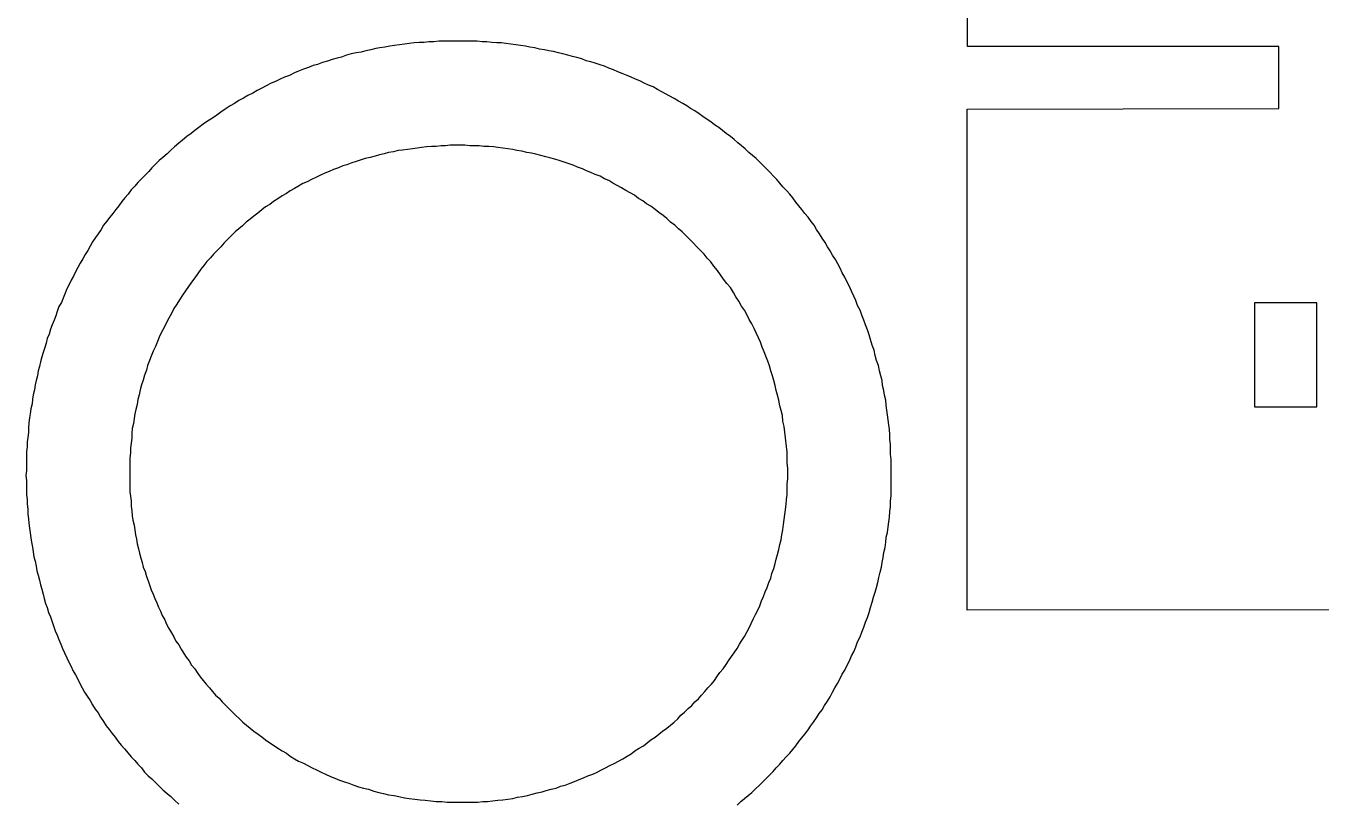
# Model space of a CAD drawing. Extents: x 11 to 591, y 39 to 419.
# Drawn here: x 170.4 to 223.3, y 262.4 to 294.2 of the extents above; entities that cross this region are included whole.
import ezdxf

# ---------------------------------------------------------------- set-up
doc = ezdxf.new("R2010")
doc.units = 0
doc.layers.get('0').update_dxf_attribs({"linetype": 'CONTINUOUS'})

msp = doc.modelspace()

# ---------------------------------------------------------------- linework, layer by layer
at = {"color": 3}
for p, q in [((208.890419, 293.305266), (208.865419, 321.755266)), ((185.465419, 293.355266), (185.265419, 293.330266)), ((185.665419, 293.380266), (185.465419, 293.355266)), ((185.865419, 293.405266), (185.665419, 293.380266)), ((186.065419, 293.430266), (185.865419, 293.405266)), ((186.265419, 293.455266), (186.065419, 293.430266)), ((186.465419, 293.480266), (186.265419, 293.455266)), ((186.665419, 293.480266), (186.465419, 293.480266)), ((186.865419, 293.505266), (186.665419, 293.480266)), ((187.065419, 293.505266), (186.865419, 293.505266)), ((187.265419, 293.530266), (187.065419, 293.505266)), ((187.465419, 293.530266), (187.265419, 293.530266)), ((187.665419, 293.530266), (187.465419, 293.530266)), ((187.865419, 293.530266), (187.665419, 293.530266)), ((188.065419, 293.530266), (187.865419, 293.530266)), ((188.240419, 293.530266), (188.065419, 293.530266)), ((188.440419, 293.530266), (188.240419, 293.530266)), ((188.640419, 293.530266), (188.440419, 293.530266)), ((188.840419, 293.530266), (188.640419, 293.530266)), ((189.040419, 293.505266), (188.840419, 293.530266)), ((189.240419, 293.505266), (189.040419, 293.505266)), ((189.440419, 293.480266), (189.240419, 293.505266)), ((189.640419, 293.455266), (189.440419, 293.480266)), ((189.840419, 293.455266), (189.640419, 293.455266)), ((190.015419, 293.430266), (189.840419, 293.455266)), ((190.215419, 293.405266), (190.015419, 293.430266)), ((190.415419, 293.380266), (190.215419, 293.405266)), ((190.615419, 293.355266), (190.415419, 293.380266)), ((190.815419, 293.330266), (190.615419, 293.355266)), ((183.115419, 292.830266), (182.915419, 292.780266)), ((183.290419, 292.880266), (183.115419, 292.830266)), ((183.490419, 292.955266), (183.290419, 292.880266)), ((183.690419, 293.005266), (183.490419, 292.955266)), ((183.890419, 293.055266), (183.690419, 293.005266)), ((184.090419, 293.080266), (183.890419, 293.055266)), ((184.290419, 293.130266), (184.090419, 293.080266)), ((184.490419, 293.180266), (184.290419, 293.130266)), ((184.690419, 293.230266), (184.490419, 293.180266)), ((184.865419, 293.255266), (184.690419, 293.230266)), ((185.065419, 293.280266), (184.865419, 293.255266)), ((185.265419, 293.330266), (185.065419, 293.280266)), ((190.990419, 293.280266), (190.815419, 293.330266)), ((191.190419, 293.255266), (190.990419, 293.280266)), ((191.390419, 293.205266), (191.190419, 293.255266)), ((191.590419, 293.180266), (191.390419, 293.205266)), ((191.765419, 293.130266), (191.590419, 293.180266)), ((191.965419, 293.105266), (191.765419, 293.130266)), ((192.165419, 293.055266), (191.965419, 293.105266)), ((192.340419, 293.005266), (192.165419, 293.055266)), ((192.540419, 292.955266), (192.340419, 293.005266)), ((192.740419, 292.905266), (192.540419, 292.955266)), ((192.915419, 292.855266), (192.740419, 292.905266)), ((193.115419, 292.805266), (192.915419, 292.855266)), ((221.615419, 293.305266), (208.890419, 293.305266)), ((221.615419, 290.780266), (221.615419, 293.305266)), ((181.540419, 292.305266), (181.365419, 292.230266)), ((181.740419, 292.380266), (181.540419, 292.305266)), ((181.940419, 292.455266), (181.740419, 292.380266)), ((182.140419, 292.530266), (181.940419, 292.455266)), ((182.315419, 292.580266), (182.140419, 292.530266)), ((182.515419, 292.655266), (182.315419, 292.580266)), ((182.715419, 292.705266), (182.515419, 292.655266)), ((182.915419, 292.780266), (182.715419, 292.705266)), ((193.290419, 292.730266), (193.115419, 292.805266)), ((193.490419, 292.680266), (193.290419, 292.730266)), ((193.665419, 292.630266), (193.490419, 292.680266)), ((193.865419, 292.555266), (193.665419, 292.630266)), ((194.040419, 292.505266), (193.865419, 292.555266)), ((194.215419, 292.430266), (194.040419, 292.505266)), ((194.415419, 292.355266), (194.215419, 292.430266)), ((194.590419, 292.280266), (194.415419, 292.355266)), ((180.415419, 291.805266), (180.215419, 291.705266)), ((180.590419, 291.880266), (180.415419, 291.805266)), ((180.790419, 291.980266), (180.590419, 291.880266)), ((180.965419, 292.055266), (180.790419, 291.980266)), ((181.165419, 292.130266), (180.965419, 292.055266)), ((181.365419, 292.230266), (181.165419, 292.130266)), ((194.765419, 292.205266), (194.590419, 292.280266)), ((194.965419, 292.130266), (194.765419, 292.205266)), ((195.140419, 292.055266), (194.965419, 292.130266)), ((195.315419, 291.980266), (195.140419, 292.055266)), ((195.490419, 291.905266), (195.315419, 291.980266)), ((195.665419, 291.805266), (195.490419, 291.905266)), ((195.840419, 291.730266), (195.665419, 291.805266)), ((179.465419, 291.305266), (179.290419, 291.205266)), ((179.665419, 291.405266), (179.465419, 291.305266)), ((179.840419, 291.505266), (179.665419, 291.405266)), ((180.040419, 291.605266), (179.840419, 291.505266)), ((180.215419, 291.705266), (180.040419, 291.605266)), ((196.040419, 291.655266), (195.840419, 291.730266)), ((196.215419, 291.555266), (196.040419, 291.655266)), ((196.390419, 291.455266), (196.215419, 291.555266)), ((196.540419, 291.380266), (196.390419, 291.455266)), ((196.715419, 291.280266), (196.540419, 291.380266)), ((196.890419, 291.180266), (196.715419, 291.280266)), ((178.540419, 290.755266), (178.365419, 290.630266)), ((178.740419, 290.880266), (178.540419, 290.755266)), ((178.915419, 290.980266), (178.740419, 290.880266)), ((179.090419, 291.105266), (178.915419, 290.980266)), ((179.290419, 291.205266), (179.090419, 291.105266)), ((197.065419, 291.080266), (196.890419, 291.180266)), ((197.240419, 290.980266), (197.065419, 291.080266)), ((197.415419, 290.880266), (197.240419, 290.980266)), ((197.565419, 290.780266), (197.415419, 290.880266)), ((197.740419, 290.680266), (197.565419, 290.780266)), ((208.865419, 270.280266), (208.865419, 290.755266)), ((208.865419, 290.755266), (208.890419, 290.755266)), ((208.890419, 290.755266), (221.615419, 290.780266)), ((177.815419, 290.255266), (177.640419, 290.130266)), ((178.015419, 290.380266), (177.815419, 290.255266)), ((178.190419, 290.505266), (178.015419, 290.380266)), ((178.365419, 290.630266), (178.190419, 290.505266)), ((197.915419, 290.555266), (197.740419, 290.680266)), ((198.065419, 290.455266), (197.915419, 290.555266)), ((198.240419, 290.330266), (198.065419, 290.455266)), ((198.390419, 290.230266), (198.240419, 290.330266)), ((198.540419, 290.105266), (198.390419, 290.230266)), ((177.140419, 289.755266), (176.965419, 289.630266)), ((177.290419, 289.880266), (177.140419, 289.755266)), ((177.465419, 290.005266), (177.290419, 289.880266)), ((177.640419, 290.130266), (177.465419, 290.005266)), ((198.715419, 290.005266), (198.540419, 290.105266)), ((198.865419, 289.880266), (198.715419, 290.005266)), ((199.015419, 289.755266), (198.865419, 289.880266)), ((199.190419, 289.630266), (199.015419, 289.755266)), ((176.465419, 289.205266), (176.315419, 289.080266)), ((176.640419, 289.355266), (176.465419, 289.205266)), ((176.790419, 289.480266), (176.640419, 289.355266)), ((176.965419, 289.630266), (176.790419, 289.480266)), ((199.340419, 289.505266), (199.190419, 289.630266)), ((199.490419, 289.380266), (199.340419, 289.505266)), ((199.640419, 289.255266), (199.490419, 289.380266)), ((199.790419, 289.130266), (199.640419, 289.255266)), ((199.940419, 288.980266), (199.790419, 289.130266)), ((175.840419, 288.655266), (175.690419, 288.505266)), ((175.990419, 288.780266), (175.840419, 288.655266)), ((176.165419, 288.930266), (175.990419, 288.780266)), ((176.315419, 289.080266), (176.165419, 288.930266)), ((200.090419, 288.855266), (199.940419, 288.980266)), ((200.240419, 288.730266), (200.090419, 288.855266)), ((200.390419, 288.580266), (200.240419, 288.730266)), ((200.515419, 288.455266), (200.390419, 288.580266)), ((175.265419, 288.055266), (175.115419, 287.905266)), ((175.415419, 288.205266), (175.265419, 288.055266)), ((175.540419, 288.355266), (175.415419, 288.205266)), ((175.690419, 288.505266), (175.540419, 288.355266)), ((200.665419, 288.305266), (200.515419, 288.455266)), ((200.815419, 288.155266), (200.665419, 288.305266)), ((200.940419, 288.030266), (200.815419, 288.155266)), ((174.840419, 287.605266), (174.690419, 287.455266)), ((174.965419, 287.755266), (174.840419, 287.605266)), ((175.115419, 287.905266), (174.965419, 287.755266)), ((201.090419, 287.880266), (200.940419, 288.030266)), ((201.215419, 287.730266), (201.090419, 287.880266)), ((201.340419, 287.580266), (201.215419, 287.730266)), ((201.490419, 287.430266), (201.340419, 287.580266)), ((174.440419, 287.130266), (174.315419, 286.980266)), ((174.565419, 287.280266), (174.440419, 287.130266)), ((174.690419, 287.455266), (174.565419, 287.280266)), ((201.615419, 287.280266), (201.490419, 287.430266)), ((201.740419, 287.130266), (201.615419, 287.280266)), ((201.865419, 286.955266), (201.740419, 287.130266)), ((173.940419, 286.480266), (173.815419, 286.330266)), ((174.065419, 286.655266), (173.940419, 286.480266)), ((174.190419, 286.805266), (174.065419, 286.655266)), ((174.315419, 286.980266), (174.190419, 286.805266)), ((201.990419, 286.805266), (201.865419, 286.955266)), ((202.115419, 286.655266), (201.990419, 286.805266)), ((202.240419, 286.480266), (202.115419, 286.655266)), ((202.365419, 286.330266), (202.240419, 286.480266)), ((173.565419, 286.005266), (173.465419, 285.830266)), ((173.690419, 286.155266), (173.565419, 286.005266)), ((173.815419, 286.330266), (173.690419, 286.155266)), ((202.490419, 286.155266), (202.365419, 286.330266)), ((202.615419, 286.005266), (202.490419, 286.155266)), ((202.715419, 285.830266), (202.615419, 286.005266)), ((173.240419, 285.505266), (173.115419, 285.330266)), ((173.340419, 285.655266), (173.240419, 285.505266)), ((173.465419, 285.830266), (173.340419, 285.655266)), ((202.840419, 285.655266), (202.715419, 285.830266)), ((202.940419, 285.480266), (202.840419, 285.655266)), ((203.065419, 285.305266), (202.940419, 285.480266)), ((172.915419, 284.980266), (172.815419, 284.805266)), ((173.015419, 285.155266), (172.915419, 284.980266)), ((173.115419, 285.330266), (173.015419, 285.155266)), ((203.165419, 285.130266), (203.065419, 285.305266)), ((203.265419, 284.955266), (203.165419, 285.130266)), ((203.365419, 284.780266), (203.265419, 284.955266)), ((172.615419, 284.455266), (172.515419, 284.280266)), ((172.715419, 284.630266), (172.615419, 284.455266)), ((172.815419, 284.805266), (172.715419, 284.630266)), ((203.490419, 284.605266), (203.365419, 284.780266)), ((203.590419, 284.430266), (203.490419, 284.605266)), ((203.690419, 284.230266), (203.590419, 284.430266)), ((172.340419, 283.930266), (172.240419, 283.755266)), ((172.415419, 284.105266), (172.340419, 283.930266)), ((172.515419, 284.280266), (172.415419, 284.105266)), ((203.765419, 284.055266), (203.690419, 284.230266)), ((203.865419, 283.880266), (203.765419, 284.055266)), ((203.965419, 283.680266), (203.865419, 283.880266)), ((172.065419, 283.405266), (171.990419, 283.230266)), ((172.165419, 283.580266), (172.065419, 283.405266)), ((172.240419, 283.755266), (172.165419, 283.580266)), ((204.065419, 283.505266), (203.965419, 283.680266)), ((204.140419, 283.305266), (204.065419, 283.505266)), ((204.240419, 283.105266), (204.140419, 283.305266)), ((171.840419, 282.855266), (171.740419, 282.680266)), ((171.915419, 283.030266), (171.840419, 282.855266)), ((171.990419, 283.230266), (171.915419, 283.030266)), ((204.315419, 282.930266), (204.240419, 283.105266)), ((204.390419, 282.730266), (204.315419, 282.930266)), ((171.615419, 282.305266), (171.540419, 282.130266)), ((171.665419, 282.480266), (171.615419, 282.305266)), ((171.740419, 282.680266), (171.665419, 282.480266)), ((204.490419, 282.530266), (204.390419, 282.730266)), ((204.565419, 282.330266), (204.490419, 282.530266)), ((204.640419, 282.130266), (204.565419, 282.330266)), ((171.390419, 281.755266), (171.340419, 281.555266)), ((171.465419, 281.930266), (171.390419, 281.755266)), ((171.540419, 282.130266), (171.465419, 281.930266)), ((204.715419, 281.930266), (204.640419, 282.130266)), ((204.790419, 281.730266), (204.715419, 281.930266)), ((204.865419, 281.530266), (204.790419, 281.730266)), ((171.215419, 281.180266), (171.165419, 281.005266)), ((171.265419, 281.380266), (171.215419, 281.180266)), ((171.340419, 281.555266), (171.265419, 281.380266)), ((204.915419, 281.330266), (204.865419, 281.530266)), ((204.990419, 281.105266), (204.915419, 281.330266)), ((171.090419, 280.805266), (171.040419, 280.630266)), ((171.165419, 281.005266), (171.090419, 280.805266)), ((205.065419, 280.905266), (204.990419, 281.105266)), ((205.115419, 280.680266), (205.065419, 280.905266)), ((205.165419, 280.480266), (205.115419, 280.680266)), ((170.940419, 280.230266), (170.890419, 280.055266)), ((170.990419, 280.430266), (170.940419, 280.230266)), ((171.040419, 280.630266), (170.990419, 280.430266)), ((205.240419, 280.280266), (205.165419, 280.480266)), ((205.290419, 280.055266), (205.240419, 280.280266)), ((170.815419, 279.655266), (170.765419, 279.480266)), ((170.865419, 279.855266), (170.815419, 279.655266)), ((170.890419, 280.055266), (170.865419, 279.855266)), ((205.340419, 279.855266), (205.290419, 280.055266)), ((205.390419, 279.655266), (205.340419, 279.855266)), ((205.415419, 279.455266), (205.390419, 279.655266)), ((170.690419, 279.080266), (170.665419, 278.905266)), ((170.740419, 279.280266), (170.690419, 279.080266)), ((170.765419, 279.480266), (170.740419, 279.280266)), ((205.465419, 279.255266), (205.415419, 279.455266)), ((205.490419, 279.055266), (205.465419, 279.255266)), ((205.540419, 278.855266), (205.490419, 279.055266)), ((170.640419, 278.705266), (170.590419, 278.505266)), ((170.665419, 278.905266), (170.640419, 278.705266)), ((205.565419, 278.655266), (205.540419, 278.855266)), ((205.590419, 278.455266), (205.565419, 278.655266)), ((170.540419, 278.130266), (170.515419, 277.930266)), ((170.565419, 278.305266), (170.540419, 278.130266)), ((170.590419, 278.505266), (170.565419, 278.305266)), ((205.615419, 278.255266), (205.590419, 278.455266)), ((205.640419, 278.055266), (205.615419, 278.255266)), ((205.665419, 277.855266), (205.640419, 278.055266)), ((170.490419, 277.530266), (170.465419, 277.330266)), ((170.515419, 277.930266), (170.490419, 277.730266)), ((170.490419, 277.730266), (170.490419, 277.530266)), ((205.690419, 277.655266), (205.665419, 277.855266)), ((205.715419, 277.455266), (205.690419, 277.655266)), ((170.440419, 276.955266), (170.415419, 276.755266)), ((170.465419, 277.330266), (170.440419, 277.155266)), ((170.440419, 277.155266), (170.440419, 276.955266)), ((205.715419, 277.255266), (205.715419, 277.455266)), ((205.740419, 277.055266), (205.715419, 277.255266)), ((205.740419, 276.855266), (205.740419, 277.055266)), ((170.415419, 276.755266), (170.415419, 276.555266)), ((170.415419, 276.555266), (170.415419, 276.355266)), ((205.740419, 276.655266), (205.740419, 276.855266)), ((205.765419, 276.430266), (205.740419, 276.655266)), ((205.765419, 276.230266), (205.765419, 276.430266)), ((170.415419, 275.980266), (170.390419, 275.780266)), ((170.415419, 276.355266), (170.415419, 276.155266)), ((170.415419, 276.155266), (170.415419, 275.980266)), ((205.765419, 276.030266), (205.765419, 276.230266)), ((205.765419, 275.805266), (205.765419, 276.030266)), ((170.390419, 275.780266), (170.415419, 275.580266)), ((170.415419, 275.580266), (170.415419, 275.380266)), ((170.415419, 275.380266), (170.415419, 275.180266)), ((205.765419, 275.605266), (205.765419, 275.805266)), ((205.765419, 275.380266), (205.765419, 275.605266)), ((205.765419, 275.155266), (205.765419, 275.380266)), ((170.415419, 275.180266), (170.415419, 275.005266)), ((170.415419, 275.005266), (170.440419, 274.805266)), ((205.740419, 274.730266), (205.765419, 274.955266)), ((205.765419, 274.955266), (205.765419, 275.155266)), ((170.440419, 274.805266), (170.440419, 274.605266)), ((170.440419, 274.605266), (170.465419, 274.405266)), ((170.465419, 274.405266), (170.465419, 274.205266)), ((205.690419, 274.080266), (205.715419, 274.305266)), ((205.715419, 274.305266), (205.740419, 274.505266)), ((205.740419, 274.505266), (205.740419, 274.730266)), ((170.465419, 274.205266), (170.490419, 274.005266)), ((170.490419, 274.005266), (170.515419, 273.830266)), ((170.515419, 273.830266), (170.540419, 273.630266)), ((205.640419, 273.680266), (205.665419, 273.880266)), ((205.665419, 273.880266), (205.690419, 274.080266)), ((170.540419, 273.630266), (170.565419, 273.430266)), ((170.565419, 273.430266), (170.590419, 273.230266)), ((170.590419, 273.230266), (170.615419, 273.055266)), ((205.540419, 273.055266), (205.565419, 273.255266)), ((205.565419, 273.255266), (205.615419, 273.455266)), ((205.615419, 273.455266), (205.640419, 273.680266)), ((170.615419, 273.055266), (170.665419, 272.855266)), ((170.665419, 272.855266), (170.690419, 272.655266)), ((205.465419, 272.630266), (205.515419, 272.830266)), ((205.515419, 272.830266), (205.540419, 273.055266)), ((170.690419, 272.655266), (170.715419, 272.455266)), ((170.715419, 272.455266), (170.765419, 272.280266)), ((170.765419, 272.280266), (170.815419, 272.080266)), ((205.365419, 272.030266), (205.390419, 272.230266)), ((205.390419, 272.230266), (205.440419, 272.430266)), ((205.440419, 272.430266), (205.465419, 272.630266)), ((170.815419, 272.080266), (170.840419, 271.880266)), ((170.840419, 271.880266), (170.890419, 271.705266)), ((170.890419, 271.705266), (170.940419, 271.505266)), ((205.265419, 271.605266), (205.315419, 271.830266)), ((205.315419, 271.830266), (205.365419, 272.030266)), ((170.940419, 271.505266), (170.990419, 271.305266)), ((170.990419, 271.305266), (171.040419, 271.130266)), ((171.040419, 271.130266), (171.090419, 270.930266)), ((205.115419, 271.005266), (205.165419, 271.205266)), ((205.165419, 271.205266), (205.215419, 271.405266)), ((205.215419, 271.405266), (205.265419, 271.605266)), ((171.090419, 270.930266), (171.140419, 270.755266)), ((171.140419, 270.755266), (171.190419, 270.555266)), ((204.915419, 270.380266), (204.990419, 270.605266)), ((204.990419, 270.605266), (205.040419, 270.805266)), ((205.040419, 270.805266), (205.115419, 271.005266)), ((171.190419, 270.555266), (171.265419, 270.380266)), ((171.265419, 270.380266), (171.315419, 270.180266)), ((171.315419, 270.180266), (171.390419, 270.005266)), ((204.790419, 269.980266), (204.865419, 270.180266)), ((204.865419, 270.180266), (204.915419, 270.380266)), ((262.415419, 270.305266), (208.865419, 270.280266)), ((171.390419, 270.005266), (171.465419, 269.805266)), ((171.465419, 269.805266), (171.515419, 269.630266)), ((171.515419, 269.630266), (171.590419, 269.430266)), ((204.565419, 269.380266), (204.640419, 269.580266)), ((204.640419, 269.580266), (204.715419, 269.780266)), ((204.715419, 269.780266), (204.790419, 269.980266)), ((171.590419, 269.430266), (171.665419, 269.255266)), ((171.665419, 269.255266), (171.740419, 269.080266)), ((171.740419, 269.080266), (171.815419, 268.880266)), ((204.390419, 268.980266), (204.490419, 269.180266)), ((204.490419, 269.180266), (204.565419, 269.380266)), ((171.815419, 268.880266), (171.890419, 268.705266)), ((171.890419, 268.705266), (171.965419, 268.530266)), ((171.965419, 268.530266), (172.065419, 268.330266)), ((204.140419, 268.405266), (204.240419, 268.580266)), ((204.240419, 268.580266), (204.315419, 268.780266)), ((204.315419, 268.780266), (204.390419, 268.980266)), ((172.065419, 268.330266), (172.140419, 268.155266)), ((172.140419, 268.155266), (172.240419, 267.980266)), ((172.240419, 267.980266), (172.315419, 267.805266)), ((203.865419, 267.830266), (203.965419, 268.030266)), ((203.965419, 268.030266), (204.065419, 268.205266)), ((204.065419, 268.205266), (204.140419, 268.405266)), ((172.315419, 267.805266), (172.415419, 267.630266)), ((172.415419, 267.630266), (172.515419, 267.455266)), ((172.515419, 267.455266), (172.590419, 267.280266)), ((203.565419, 267.280266), (203.665419, 267.455266)), ((203.665419, 267.455266), (203.765419, 267.655266)), ((203.765419, 267.655266), (203.865419, 267.830266)), ((172.590419, 267.280266), (172.690419, 267.105266)), ((172.690419, 267.105266), (172.790419, 266.930266)), ((172.790419, 266.930266), (172.890419, 266.755266)), ((203.265419, 266.730266), (203.365419, 266.930266)), ((203.365419, 266.930266), (203.465419, 267.105266)), ((203.465419, 267.105266), (203.565419, 267.280266)), ((172.890419, 266.755266), (173.015419, 266.580266)), ((173.015419, 266.580266), (173.115419, 266.405266)), ((173.115419, 266.405266), (173.215419, 266.230266)), ((202.940419, 266.205266), (203.040419, 266.380266)), ((203.040419, 266.380266), (203.165419, 266.555266)), ((203.165419, 266.555266), (203.265419, 266.730266)), ((173.215419, 266.230266), (173.340419, 266.080266)), ((173.340419, 266.080266), (173.440419, 265.905266)), ((173.440419, 265.905266), (173.565419, 265.730266)), ((202.590419, 265.705266), (202.715419, 265.880266)), ((202.715419, 265.880266), (202.815419, 266.055266)), ((202.815419, 266.055266), (202.940419, 266.205266)), ((173.565419, 265.730266), (173.665419, 265.555266)), ((173.665419, 265.555266), (173.790419, 265.405266)), ((173.790419, 265.405266), (173.915419, 265.230266)), ((202.240419, 265.205266), (202.365419, 265.380266)), ((202.365419, 265.380266), (202.465419, 265.530266)), ((202.465419, 265.530266), (202.590419, 265.705266)), ((173.915419, 265.230266), (174.040419, 265.080266)), ((174.040419, 265.080266), (174.165419, 264.905266)), ((174.165419, 264.905266), (174.290419, 264.755266)), ((174.290419, 264.755266), (174.415419, 264.605266)), ((201.865419, 264.730266), (201.990419, 264.905266)), ((201.990419, 264.905266), (202.115419, 265.055266)), ((202.115419, 265.055266), (202.240419, 265.205266)), ((174.415419, 264.605266), (174.565419, 264.430266)), ((174.565419, 264.430266), (174.690419, 264.280266)), ((174.690419, 264.280266), (174.840419, 264.130266)), ((201.340419, 264.130266), (201.465419, 264.280266)), ((201.465419, 264.280266), (201.615419, 264.430266)), ((201.615419, 264.430266), (201.740419, 264.580266)), ((201.740419, 264.580266), (201.865419, 264.730266)), ((174.840419, 264.130266), (174.965419, 263.980266)), ((174.965419, 263.980266), (175.115419, 263.830266)), ((175.115419, 263.830266), (175.240419, 263.655266)), ((200.940419, 263.680266), (201.065419, 263.830266)), ((201.065419, 263.830266), (201.215419, 263.980266)), ((201.215419, 263.980266), (201.340419, 264.130266)), ((175.240419, 263.655266), (175.390419, 263.505266)), ((175.390419, 263.505266), (175.540419, 263.380266)), ((175.540419, 263.380266), (175.690419, 263.230266)), ((175.690419, 263.230266), (175.840419, 263.080266)), ((200.365419, 263.105266), (200.515419, 263.255266)), ((200.515419, 263.255266), (200.640419, 263.380266)), ((200.640419, 263.380266), (200.790419, 263.530266)), ((200.790419, 263.530266), (200.940419, 263.680266)), ((175.840419, 263.080266), (175.990419, 262.930266)), ((175.990419, 262.930266), (176.165419, 262.780266)), ((176.165419, 262.780266), (176.315419, 262.655266)), ((176.315419, 262.655266), (176.465419, 262.505266)), ((199.765419, 262.580266), (199.915419, 262.705266)), ((199.915419, 262.705266), (200.065419, 262.830266)), ((200.065419, 262.830266), (200.215419, 262.980266)), ((200.215419, 262.980266), (200.365419, 263.105266)), ((176.465419, 262.505266), (176.640419, 262.355266)), ((199.465419, 262.305266), (199.615419, 262.455266)), ((199.615419, 262.455266), (199.765419, 262.580266))]:
    msp.add_line(p, q, dxfattribs=at)
at = {"color": 7}
for p, q in [((186.190419, 289.130266), (185.990419, 289.105266)), ((186.390419, 289.155266), (186.190419, 289.130266)), ((186.565419, 289.180266), (186.390419, 289.155266)), ((186.765419, 289.205266), (186.565419, 289.180266)), ((186.965419, 289.230266), (186.765419, 289.205266)), ((187.165419, 289.230266), (186.965419, 289.230266)), ((187.365419, 289.255266), (187.165419, 289.230266)), ((187.540419, 289.255266), (187.365419, 289.255266)), ((187.740419, 289.280266), (187.540419, 289.255266)), ((187.940419, 289.280266), (187.740419, 289.280266)), ((188.140419, 289.280266), (187.940419, 289.280266)), ((188.340419, 289.280266), (188.140419, 289.280266)), ((188.540419, 289.255266), (188.340419, 289.280266)), ((188.715419, 289.255266), (188.540419, 289.255266)), ((188.915419, 289.255266), (188.715419, 289.255266)), ((189.115419, 289.230266), (188.915419, 289.255266)), ((189.315419, 289.230266), (189.115419, 289.230266)), ((189.515419, 289.205266), (189.315419, 289.230266)), ((189.690419, 289.180266), (189.515419, 289.205266)), ((189.890419, 289.155266), (189.690419, 289.180266)), ((190.090419, 289.130266), (189.890419, 289.155266)), ((190.290419, 289.105266), (190.090419, 289.130266)), ((183.890419, 288.605266), (183.715419, 288.555266)), ((184.090419, 288.680266), (183.890419, 288.605266)), ((184.265419, 288.730266), (184.090419, 288.680266)), ((184.465419, 288.780266), (184.265419, 288.730266)), ((184.665419, 288.830266), (184.465419, 288.780266)), ((184.840419, 288.880266), (184.665419, 288.830266)), ((185.040419, 288.930266), (184.840419, 288.880266)), ((185.215419, 288.980266), (185.040419, 288.930266)), ((185.415419, 289.005266), (185.215419, 288.980266)), ((185.615419, 289.055266), (185.415419, 289.005266)), ((185.790419, 289.080266), (185.615419, 289.055266)), ((185.990419, 289.105266), (185.790419, 289.080266)), ((190.465419, 289.055266), (190.290419, 289.105266)), ((190.665419, 289.030266), (190.465419, 289.055266)), ((190.865419, 288.980266), (190.665419, 289.030266)), ((191.065419, 288.955266), (190.865419, 288.980266)), ((191.240419, 288.905266), (191.065419, 288.955266)), ((191.440419, 288.855266), (191.240419, 288.905266)), ((191.640419, 288.805266), (191.440419, 288.855266)), ((191.815419, 288.755266), (191.640419, 288.805266)), ((192.015419, 288.705266), (191.815419, 288.755266)), ((192.190419, 288.655266), (192.015419, 288.705266)), ((192.390419, 288.580266), (192.190419, 288.655266)), ((192.565419, 288.530266), (192.390419, 288.580266)), ((182.440419, 288.055266), (182.240419, 287.955266)), ((182.615419, 288.130266), (182.440419, 288.055266)), ((182.790419, 288.205266), (182.615419, 288.130266)), ((182.965419, 288.280266), (182.790419, 288.205266)), ((183.165419, 288.355266), (182.965419, 288.280266)), ((183.340419, 288.430266), (183.165419, 288.355266)), ((183.515419, 288.480266), (183.340419, 288.430266)), ((183.715419, 288.555266), (183.515419, 288.480266)), ((192.765419, 288.455266), (192.565419, 288.530266)), ((192.940419, 288.380266), (192.765419, 288.455266)), ((193.140419, 288.305266), (192.940419, 288.380266)), ((193.315419, 288.230266), (193.140419, 288.305266)), ((193.490419, 288.155266), (193.315419, 288.230266)), ((193.665419, 288.080266), (193.490419, 288.155266)), ((193.865419, 288.005266), (193.665419, 288.080266)), ((181.540419, 287.605266), (181.365419, 287.505266)), ((181.715419, 287.705266), (181.540419, 287.605266)), ((181.890419, 287.780266), (181.715419, 287.705266)), ((182.065419, 287.880266), (181.890419, 287.780266)), ((182.240419, 287.955266), (182.065419, 287.880266)), ((194.040419, 287.905266), (193.865419, 288.005266)), ((194.215419, 287.830266), (194.040419, 287.905266)), ((194.390419, 287.730266), (194.215419, 287.830266)), ((194.565419, 287.630266), (194.390419, 287.730266)), ((194.740419, 287.530266), (194.565419, 287.630266)), ((194.915419, 287.430266), (194.740419, 287.530266)), ((180.690419, 287.080266), (180.515419, 286.980266)), ((180.865419, 287.205266), (180.690419, 287.080266)), ((181.040419, 287.305266), (180.865419, 287.205266)), ((181.190419, 287.405266), (181.040419, 287.305266)), ((181.365419, 287.505266), (181.190419, 287.405266)), ((195.090419, 287.330266), (194.915419, 287.430266)), ((195.265419, 287.230266), (195.090419, 287.330266)), ((195.440419, 287.105266), (195.265419, 287.230266)), ((195.615419, 287.005266), (195.440419, 287.105266)), ((195.765419, 286.880266), (195.615419, 287.005266)), ((179.865419, 286.505266), (179.715419, 286.380266)), ((180.040419, 286.630266), (179.865419, 286.505266)), ((180.190419, 286.755266), (180.040419, 286.630266)), ((180.365419, 286.855266), (180.190419, 286.755266)), ((180.515419, 286.980266), (180.365419, 286.855266)), ((195.940419, 286.780266), (195.765419, 286.880266)), ((196.115419, 286.655266), (195.940419, 286.780266)), ((196.265419, 286.530266), (196.115419, 286.655266)), ((196.440419, 286.405266), (196.265419, 286.530266)), ((179.240419, 285.980266), (179.090419, 285.855266)), ((179.390419, 286.130266), (179.240419, 285.980266)), ((179.565419, 286.255266), (179.390419, 286.130266)), ((179.715419, 286.380266), (179.565419, 286.255266)), ((196.590419, 286.280266), (196.440419, 286.405266)), ((196.740419, 286.130266), (196.590419, 286.280266)), ((196.915419, 286.005266), (196.740419, 286.130266)), ((197.065419, 285.855266), (196.915419, 286.005266)), ((178.640419, 285.430266), (178.490419, 285.280266)), ((178.790419, 285.580266), (178.640419, 285.430266)), ((178.940419, 285.730266), (178.790419, 285.580266)), ((179.090419, 285.855266), (178.940419, 285.730266)), ((197.215419, 285.730266), (197.065419, 285.855266)), ((197.365419, 285.580266), (197.215419, 285.730266)), ((197.515419, 285.430266), (197.365419, 285.580266)), ((197.665419, 285.280266), (197.515419, 285.430266)), ((178.215419, 284.980266), (178.065419, 284.830266)), ((178.365419, 285.130266), (178.215419, 284.980266)), ((178.490419, 285.280266), (178.365419, 285.130266)), ((197.815419, 285.130266), (197.665419, 285.280266)), ((197.965419, 284.980266), (197.815419, 285.130266)), ((198.115419, 284.830266), (197.965419, 284.980266)), ((177.665419, 284.355266), (177.540419, 284.205266)), ((177.790419, 284.530266), (177.665419, 284.355266)), ((177.940419, 284.680266), (177.790419, 284.530266)), ((178.065419, 284.830266), (177.940419, 284.680266)), ((198.240419, 284.655266), (198.115419, 284.830266)), ((198.390419, 284.505266), (198.240419, 284.655266)), ((198.515419, 284.330266), (198.390419, 284.505266)), ((177.290419, 283.855266), (177.165419, 283.680266)), ((177.415419, 284.030266), (177.290419, 283.855266)), ((177.540419, 284.205266), (177.415419, 284.030266)), ((198.665419, 284.155266), (198.515419, 284.330266)), ((198.790419, 283.980266), (198.665419, 284.155266)), ((198.915419, 283.805266), (198.790419, 283.980266)), ((176.915419, 283.330266), (176.790419, 283.155266)), ((177.040419, 283.505266), (176.915419, 283.330266)), ((177.165419, 283.680266), (177.040419, 283.505266)), ((199.040419, 283.630266), (198.915419, 283.805266)), ((199.190419, 283.455266), (199.040419, 283.630266)), ((199.315419, 283.255266), (199.190419, 283.455266)), ((176.565419, 282.780266), (176.440419, 282.605266)), ((176.665419, 282.955266), (176.565419, 282.780266)), ((176.790419, 283.155266), (176.665419, 282.955266)), ((199.415419, 283.080266), (199.315419, 283.255266)), ((199.540419, 282.905266), (199.415419, 283.080266)), ((199.640419, 282.705266), (199.540419, 282.905266)), ((223.165419, 282.830266), (220.615419, 282.830266)), ((220.615419, 282.830266), (220.615419, 278.580266)), ((223.165419, 278.580266), (223.165419, 282.830266)), ((176.340419, 282.405266), (176.240419, 282.205266)), ((176.440419, 282.605266), (176.340419, 282.405266)), ((199.765419, 282.530266), (199.640419, 282.705266)), ((199.865419, 282.355266), (199.765419, 282.530266)), ((199.965419, 282.155266), (199.865419, 282.355266)), ((176.040419, 281.830266), (175.940419, 281.630266)), ((176.140419, 282.030266), (176.040419, 281.830266)), ((176.240419, 282.205266), (176.140419, 282.030266)), ((200.065419, 281.980266), (199.965419, 282.155266)), ((200.165419, 281.780266), (200.065419, 281.980266)), ((200.240419, 281.605266), (200.165419, 281.780266)), ((175.765419, 281.255266), (175.690419, 281.055266)), ((175.840419, 281.430266), (175.765419, 281.255266)), ((175.940419, 281.630266), (175.840419, 281.430266)), ((200.340419, 281.405266), (200.240419, 281.605266)), ((200.415419, 281.230266), (200.340419, 281.405266)), ((200.490419, 281.030266), (200.415419, 281.230266)), ((175.515419, 280.655266), (175.440419, 280.480266)), ((175.590419, 280.855266), (175.515419, 280.655266)), ((175.690419, 281.055266), (175.590419, 280.855266)), ((200.565419, 280.830266), (200.490419, 281.030266)), ((200.640419, 280.655266), (200.565419, 280.830266)), ((200.715419, 280.455266), (200.640419, 280.655266)), ((175.365419, 280.280266), (175.315419, 280.080266)), ((175.440419, 280.480266), (175.365419, 280.280266)), ((200.790419, 280.255266), (200.715419, 280.455266)), ((200.840419, 280.055266), (200.790419, 280.255266)), ((175.190419, 279.680266), (175.115419, 279.480266)), ((175.240419, 279.880266), (175.190419, 279.680266)), ((175.315419, 280.080266), (175.240419, 279.880266)), ((200.915419, 279.855266), (200.840419, 280.055266)), ((200.965419, 279.655266), (200.915419, 279.855266)), ((201.015419, 279.455266), (200.965419, 279.655266)), ((175.015419, 279.080266), (174.965419, 278.880266)), ((175.065419, 279.280266), (175.015419, 279.080266)), ((175.115419, 279.480266), (175.065419, 279.280266)), ((201.065419, 279.255266), (201.015419, 279.455266)), ((201.115419, 279.055266), (201.065419, 279.255266)), ((201.165419, 278.855266), (201.115419, 279.055266)), ((174.940419, 278.680266), (174.890419, 278.480266)), ((174.965419, 278.880266), (174.940419, 278.680266)), ((201.215419, 278.630266), (201.165419, 278.855266)), ((201.265419, 278.430266), (201.215419, 278.630266)), ((220.615419, 278.580266), (223.165419, 278.580266)), ((174.815419, 278.105266), (174.790419, 277.905266)), ((174.840419, 278.305266), (174.815419, 278.105266)), ((174.890419, 278.480266), (174.840419, 278.305266)), ((201.315419, 278.230266), (201.265419, 278.430266)), ((201.340419, 278.005266), (201.315419, 278.230266)), ((201.390419, 277.780266), (201.340419, 278.005266)), ((174.740419, 277.705266), (174.715419, 277.505266)), ((174.715419, 277.505266), (174.715419, 277.305266)), ((174.790419, 277.905266), (174.740419, 277.705266)), ((201.415419, 277.555266), (201.390419, 277.780266)), ((201.515419, 276.730266), (201.415419, 277.555266)), ((174.690419, 277.105266), (174.665419, 276.905266)), ((174.715419, 277.305266), (174.690419, 277.105266)), ((174.665419, 276.705266), (174.640419, 276.505266)), ((174.640419, 276.505266), (174.640419, 276.305266)), ((174.665419, 276.905266), (174.665419, 276.705266)), ((201.515419, 276.505266), (201.515419, 276.730266)), ((201.515419, 276.280266), (201.515419, 276.505266)), ((174.640419, 276.305266), (174.640419, 276.105266)), ((174.640419, 276.105266), (174.640419, 275.905266)), ((174.640419, 275.905266), (174.640419, 275.705266)), ((201.540419, 276.080266), (201.515419, 276.280266)), ((201.540419, 275.855266), (201.540419, 276.080266)), ((174.640419, 275.705266), (174.640419, 275.505266)), ((174.640419, 275.505266), (174.640419, 275.305266)), ((201.515419, 275.430266), (201.540419, 275.655266)), ((201.515419, 275.230266), (201.515419, 275.430266)), ((201.540419, 275.655266), (201.540419, 275.855266)), ((174.640419, 275.305266), (174.640419, 275.105266)), ((174.640419, 275.105266), (174.665419, 274.930266)), ((174.665419, 274.930266), (174.690419, 274.730266)), ((201.490419, 274.805266), (201.515419, 275.005266)), ((201.515419, 275.005266), (201.515419, 275.230266)), ((174.690419, 274.730266), (174.690419, 274.530266)), ((174.690419, 274.530266), (174.715419, 274.330266)), ((174.715419, 274.330266), (174.740419, 274.130266)), ((201.415419, 274.180266), (201.440419, 274.380266)), ((201.440419, 274.380266), (201.465419, 274.605266)), ((201.465419, 274.605266), (201.490419, 274.805266)), ((174.740419, 274.130266), (174.765419, 273.955266)), ((174.765419, 273.955266), (174.815419, 273.755266)), ((174.815419, 273.755266), (174.840419, 273.555266)), ((201.340419, 273.555266), (201.365419, 273.780266)), ((201.365419, 273.780266), (201.390419, 273.980266)), ((201.390419, 273.980266), (201.415419, 274.180266)), ((174.840419, 273.555266), (174.865419, 273.355266)), ((174.865419, 273.355266), (174.915419, 273.180266)), ((201.265419, 273.155266), (201.290419, 273.355266)), ((201.290419, 273.355266), (201.340419, 273.555266)), ((174.915419, 273.180266), (174.940419, 272.980266)), ((174.940419, 272.980266), (174.990419, 272.780266)), ((174.990419, 272.780266), (175.040419, 272.605266)), ((201.115419, 272.555266), (201.165419, 272.755266)), ((201.165419, 272.755266), (201.215419, 272.955266)), ((201.215419, 272.955266), (201.265419, 273.155266)), ((175.040419, 272.605266), (175.090419, 272.405266)), ((175.090419, 272.405266), (175.140419, 272.230266)), ((175.140419, 272.230266), (175.190419, 272.030266)), ((200.965419, 271.980266), (201.015419, 272.180266)), ((201.015419, 272.180266), (201.065419, 272.355266)), ((201.065419, 272.355266), (201.115419, 272.555266)), ((175.190419, 272.030266), (175.265419, 271.855266)), ((175.265419, 271.855266), (175.315419, 271.655266)), ((175.315419, 271.655266), (175.390419, 271.480266)), ((200.840419, 271.580266), (200.890419, 271.780266)), ((200.890419, 271.780266), (200.965419, 271.980266)), ((175.390419, 271.480266), (175.440419, 271.305266)), ((175.440419, 271.305266), (175.515419, 271.105266)), ((175.515419, 271.105266), (175.590419, 270.930266)), ((200.615419, 271.030266), (200.690419, 271.205266)), ((200.690419, 271.205266), (200.765419, 271.405266)), ((200.765419, 271.405266), (200.840419, 271.580266)), ((175.590419, 270.930266), (175.665419, 270.755266)), ((175.665419, 270.755266), (175.740419, 270.580266)), ((175.740419, 270.580266), (175.815419, 270.405266)), ((200.390419, 270.455266), (200.465419, 270.655266)), ((200.465419, 270.655266), (200.540419, 270.830266)), ((200.540419, 270.830266), (200.615419, 271.030266)), ((175.815419, 270.405266), (175.890419, 270.230266)), ((175.890419, 270.230266), (175.965419, 270.055266)), ((175.965419, 270.055266), (176.065419, 269.880266)), ((200.140419, 269.930266), (200.215419, 270.105266)), ((200.215419, 270.105266), (200.315419, 270.280266)), ((200.315419, 270.280266), (200.390419, 270.455266)), ((176.065419, 269.880266), (176.140419, 269.705266)), ((176.140419, 269.705266), (176.240419, 269.530266)), ((176.240419, 269.530266), (176.340419, 269.355266)), ((199.865419, 269.380266), (199.965419, 269.555266)), ((199.965419, 269.555266), (200.040419, 269.730266)), ((200.040419, 269.730266), (200.140419, 269.930266)), ((176.340419, 269.355266), (176.440419, 269.180266)), ((176.440419, 269.180266), (176.515419, 269.005266)), ((176.515419, 269.005266), (176.640419, 268.855266)), ((199.565419, 268.880266), (199.665419, 269.030266)), ((199.665419, 269.030266), (199.765419, 269.205266)), ((199.765419, 269.205266), (199.865419, 269.380266)), ((176.640419, 268.855266), (176.740419, 268.680266)), ((176.740419, 268.680266), (176.840419, 268.505266)), ((176.840419, 268.505266), (176.940419, 268.355266)), ((199.240419, 268.380266), (199.340419, 268.530266)), ((199.340419, 268.530266), (199.465419, 268.705266)), ((199.465419, 268.705266), (199.565419, 268.880266)), ((176.940419, 268.355266), (177.065419, 268.205266)), ((177.065419, 268.205266), (177.165419, 268.030266)), ((177.165419, 268.030266), (177.290419, 267.880266)), ((198.890419, 267.880266), (199.015419, 268.055266)), ((199.015419, 268.055266), (199.115419, 268.205266)), ((199.115419, 268.205266), (199.240419, 268.380266)), ((177.290419, 267.880266), (177.390419, 267.730266)), ((177.390419, 267.730266), (177.515419, 267.555266)), ((177.515419, 267.555266), (177.640419, 267.405266)), ((177.640419, 267.405266), (177.765419, 267.255266)), ((198.415419, 267.255266), (198.540419, 267.405266)), ((198.540419, 267.405266), (198.640419, 267.555266)), ((198.640419, 267.555266), (198.765419, 267.730266)), ((198.765419, 267.730266), (198.890419, 267.880266)), ((177.765419, 267.255266), (177.890419, 267.105266)), ((177.890419, 267.105266), (178.015419, 266.955266)), ((178.015419, 266.955266), (178.140419, 266.805266)), ((198.015419, 266.805266), (198.140419, 266.955266)), ((198.140419, 266.955266), (198.265419, 267.105266)), ((198.265419, 267.105266), (198.415419, 267.255266)), ((178.140419, 266.805266), (178.290419, 266.680266)), ((178.290419, 266.680266), (178.415419, 266.530266)), ((178.415419, 266.530266), (178.565419, 266.380266)), ((178.565419, 266.380266), (178.690419, 266.255266)), ((197.465419, 266.255266), (197.615419, 266.380266)), ((197.615419, 266.380266), (197.740419, 266.530266)), ((197.740419, 266.530266), (197.890419, 266.655266)), ((197.890419, 266.655266), (198.015419, 266.805266)), ((178.690419, 266.255266), (178.840419, 266.105266)), ((178.840419, 266.105266), (178.965419, 265.980266)), ((178.965419, 265.980266), (179.115419, 265.855266)), ((179.115419, 265.855266), (179.265419, 265.705266)), ((196.890419, 265.705266), (197.040419, 265.830266)), ((197.040419, 265.830266), (197.165419, 265.980266)), ((197.165419, 265.980266), (197.315419, 266.105266)), ((197.315419, 266.105266), (197.465419, 266.255266)), ((179.265419, 265.705266), (179.415419, 265.580266)), ((179.415419, 265.580266), (179.565419, 265.455266)), ((179.565419, 265.455266), (179.715419, 265.330266)), ((179.715419, 265.330266), (179.890419, 265.205266)), ((196.265419, 265.205266), (196.415419, 265.330266)), ((196.415419, 265.330266), (196.590419, 265.455266)), ((196.590419, 265.455266), (196.740419, 265.580266)), ((196.740419, 265.580266), (196.890419, 265.705266)), ((179.890419, 265.205266), (180.040419, 265.105266)), ((180.040419, 265.105266), (180.190419, 264.980266)), ((180.190419, 264.980266), (180.365419, 264.855266)), ((180.365419, 264.855266), (180.515419, 264.755266)), ((180.515419, 264.755266), (180.690419, 264.630266)), ((195.640419, 264.730266), (195.790419, 264.855266)), ((195.790419, 264.855266), (195.940419, 264.980266)), ((195.940419, 264.980266), (196.115419, 265.080266)), ((196.115419, 265.080266), (196.265419, 265.205266)), ((180.690419, 264.630266), (180.865419, 264.530266)), ((180.865419, 264.530266), (181.040419, 264.430266)), ((181.040419, 264.430266), (181.190419, 264.305266)), ((181.190419, 264.305266), (181.365419, 264.205266)), ((194.790419, 264.205266), (194.965419, 264.305266)), ((194.965419, 264.305266), (195.140419, 264.405266)), ((195.140419, 264.405266), (195.290419, 264.530266)), ((195.290419, 264.530266), (195.465419, 264.630266)), ((195.465419, 264.630266), (195.640419, 264.730266)), ((181.365419, 264.205266), (181.540419, 264.105266)), ((181.540419, 264.105266), (181.740419, 264.030266)), ((181.740419, 264.030266), (181.915419, 263.930266)), ((181.915419, 263.930266), (182.090419, 263.830266)), ((182.090419, 263.830266), (182.265419, 263.755266)), ((182.265419, 263.755266), (182.465419, 263.655266)), ((193.740419, 263.655266), (193.915419, 263.755266)), ((193.915419, 263.755266), (194.090419, 263.830266)), ((194.090419, 263.830266), (194.265419, 263.930266)), ((194.265419, 263.930266), (194.440419, 264.005266)), ((194.440419, 264.005266), (194.615419, 264.105266)), ((194.615419, 264.105266), (194.790419, 264.205266)), ((182.465419, 263.655266), (182.640419, 263.580266)), ((182.640419, 263.580266), (182.840419, 263.480266)), ((182.840419, 263.480266), (183.015419, 263.405266)), ((183.015419, 263.405266), (183.215419, 263.330266)), ((183.215419, 263.330266), (183.415419, 263.255266)), ((183.415419, 263.255266), (183.590419, 263.205266)), ((183.590419, 263.205266), (183.790419, 263.130266)), ((192.440419, 263.130266), (192.640419, 263.205266)), ((192.640419, 263.205266), (192.815419, 263.280266)), ((192.815419, 263.280266), (193.015419, 263.355266)), ((193.015419, 263.355266), (193.190419, 263.430266)), ((193.190419, 263.430266), (193.365419, 263.505266)), ((193.365419, 263.505266), (193.565419, 263.580266)), ((193.565419, 263.580266), (193.740419, 263.655266)), ((183.790419, 263.130266), (183.990419, 263.055266)), ((183.990419, 263.055266), (184.190419, 263.005266)), ((184.190419, 263.005266), (184.390419, 262.955266)), ((184.390419, 262.955266), (184.615419, 262.880266)), ((184.615419, 262.880266), (184.815419, 262.830266)), ((184.815419, 262.830266), (185.015419, 262.780266)), ((185.015419, 262.780266), (185.215419, 262.730266)), ((185.215419, 262.730266), (185.440419, 262.705266)), ((185.440419, 262.705266), (185.640419, 262.655266)), ((185.640419, 262.655266), (185.865419, 262.605266)), ((190.490419, 262.630266), (190.690419, 262.655266)), ((190.690419, 262.655266), (190.890419, 262.705266)), ((190.890419, 262.705266), (191.090419, 262.755266)), ((191.090419, 262.755266), (191.290419, 262.805266)), ((191.290419, 262.805266), (191.490419, 262.855266)), ((191.490419, 262.855266), (191.665419, 262.905266)), ((191.665419, 262.905266), (191.865419, 262.955266)), ((191.865419, 262.955266), (192.065419, 263.005266)), ((192.065419, 263.005266), (192.240419, 263.080266)), ((192.240419, 263.080266), (192.440419, 263.130266)), ((185.865419, 262.605266), (186.065419, 262.580266)), ((186.065419, 262.580266), (186.290419, 262.555266)), ((186.290419, 262.555266), (186.515419, 262.530266)), ((186.515419, 262.530266), (186.715419, 262.505266)), ((186.715419, 262.505266), (186.940419, 262.480266)), ((186.940419, 262.480266), (187.165419, 262.455266)), ((187.165419, 262.455266), (187.390419, 262.455266)), ((187.390419, 262.455266), (187.615419, 262.430266)), ((187.615419, 262.430266), (187.815419, 262.430266)), ((187.815419, 262.430266), (188.015419, 262.430266)), ((188.015419, 262.430266), (188.240419, 262.430266)), ((188.240419, 262.430266), (188.440419, 262.430266)), ((188.440419, 262.430266), (188.640419, 262.430266)), ((188.640419, 262.430266), (188.865419, 262.430266)), ((188.865419, 262.430266), (189.065419, 262.455266)), ((189.065419, 262.455266), (189.265419, 262.455266)), ((189.265419, 262.455266), (189.465419, 262.480266)), ((189.465419, 262.480266), (189.690419, 262.505266)), ((189.690419, 262.505266), (189.890419, 262.530266)), ((189.890419, 262.530266), (190.090419, 262.555266)), ((190.090419, 262.555266), (190.290419, 262.580266)), ((190.290419, 262.580266), (190.490419, 262.630266))]:
    msp.add_line(p, q, dxfattribs=at)

doc.saveas('drawing.dxf')
